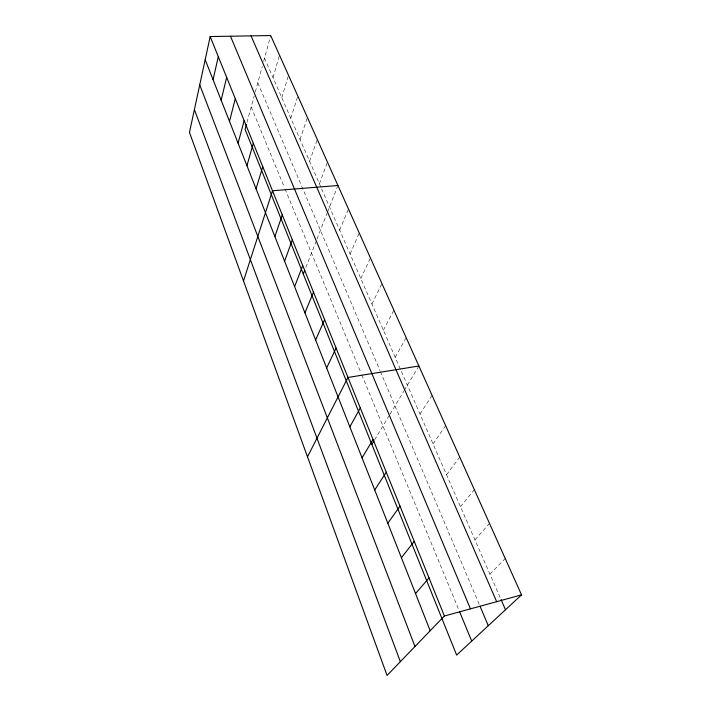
<?xml version="1.0" encoding="UTF-8"?>
<svg xmlns="http://www.w3.org/2000/svg" width="711" height="711" viewBox="0 0 711 711"><rect width="100%" height="100%" fill="white"/><g stroke="black" fill="none" stroke-linecap="round" stroke-linejoin="round"><path stroke-width="0.53" stroke-dasharray="3.56 2.67" d="M247.001 122.354L254.183 96.038M255.293 91.977L262.252 66.452M263.674 61.262L270.687 35.55M273.033 77.623L279.476 55.147M281.787 97.656L288.515 75.304M290.79 118.266L297.82 96.056M300.051 139.48L307.401 117.422M309.596 161.308L317.275 139.436M319.417 183.802L327.451 162.117M305.863 267.425L315.897 241.802M317.026 238.923L327.229 212.873M327.611 211.887L337.538 186.531M339.662 230.142L348.443 208.918M350.088 254.014L359.268 233.066M360.841 278.632L370.44 257.969M371.933 304.015L381.967 283.671M383.371 330.206L393.867 310.218M395.183 357.251L406.168 337.645M374.59 439.905L388.855 416.104M389.966 414.246L403.715 391.308M404.239 390.437L418.886 365.996M419.997 414.042L432.039 395.325M433.035 443.886L445.646 425.676M446.526 474.77L459.75 457.102M460.488 506.73L474.353 489.675M474.948 539.845L489.497 523.447M489.941 574.159L505.219 558.49M264.528 58.142L321.176 187.828M321.612 188.833L500.606 598.573M257.8 82.787L379.967 370.555M380.385 371.542L479.623 605.283M251.196 106.997L284.222 186.993M285.067 189.028L360.975 372.875M361.81 374.893L459.004 610.296"/><path stroke-width="1.07" d="M210.172 36.554L189.464 132.433L387.06 675.45L444.402 615.993L521.536 594.867L270.687 35.55L210.172 36.554L444.402 615.993M213.06 79.659L218.304 56.658M221.157 100.224L226.667 77.348M229.502 121.385L235.288 98.669M238.087 143.187L244.166 120.639M246.45 124.372L245.082 129.402L456.64 655.089L521.536 594.867M246.939 165.645L253.32 143.284M256.058 188.797L262.768 166.65M243.509 280.943L272.509 190.761L337.938 185.509M274.881 236.559L282.276 214.909M284.587 261.204L292.345 239.829M294.603 286.622L302.753 265.567M303.277 274.019L304.752 270.251M304.939 312.858L313.498 292.15M315.622 339.965L324.607 319.63M326.651 367.969L336.099 348.052M307.499 456.809L347.981 377.461L418.886 365.996M349.856 426.867L360.29 407.918M362.077 457.866L373.044 439.469M371.871 444.446L374.048 440.811M374.724 489.977L386.269 472.184M387.833 523.243L399.991 506.116M401.431 557.753L414.229 541.347M415.535 593.561L429.026 577.945M501.051 599.586L505.494 609.754M251.045 35.879L496.669 601.684M480.058 606.305L488.297 625.716M230.471 36.217L470.451 608.865M459.43 611.318L471.722 641.091M205.186 59.671L430.182 630.737M199.738 84.867L414.975 646.512M194.405 109.574L400.346 661.674"/></g></svg>
